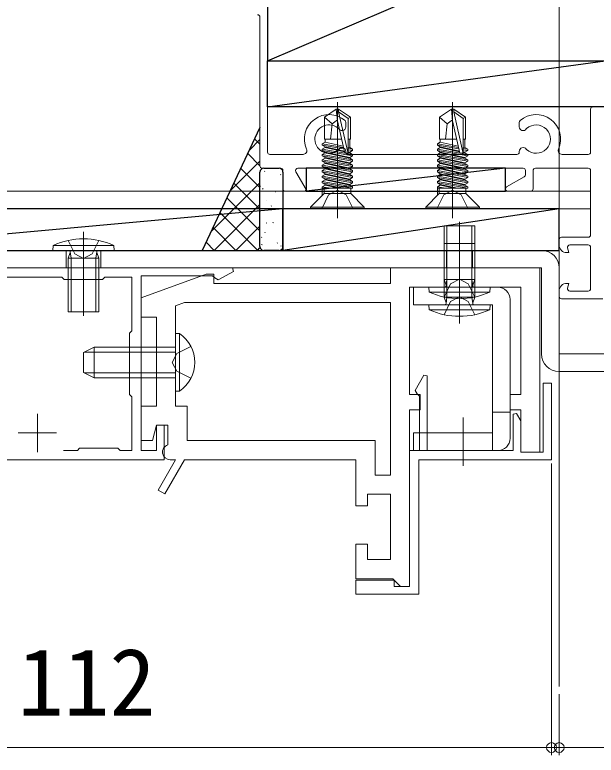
# Model space of a CAD drawing. Units: millimetres, scale not verified. Extents: x -525 to 525, y -785 to 780.
# Drawn here: x 141.3 to 217.1, y 409.8 to 506.3 of the extents above; entities that cross this region are included whole.
import ezdxf
from ezdxf.enums import TextEntityAlignment as Align

# ---------------------------------------------------------------- set-up
doc = ezdxf.new("R2010")
doc.units = ezdxf.units.MM
doc.header["$LTSCALE"] = 4
for name, color, linetype, lineweight in [('0-2_YKK_11', 4, 'Continuous', 18), ('0-3_YKK_12', 1, 'Continuous', 18), ('0-4_YKK_13', 4, 'Continuous', 18), ('0-5_YKK_D', 6, 'Continuous', 18)]:
    doc.layers.add(name, color=color, linetype=linetype, lineweight=lineweight)
doc.layers.add('0-7_YSS_K', color=3, linetype='Continuous')
doc.layers.add('0-8_YSS_KE', color=3, linetype='Continuous')
doc.styles.add('ＭＳ ゴシック', font='')
doc.styles.get('ＭＳ ゴシック').set_extended_font_data('MS Gothic')

msp = doc.modelspace()

# ---------------------------------------------------------------- linework, layer by layer
at = {"layer": '0-2_YKK_11'}
for p, q in [((174.237, 488.406), (174.237, 518.806)), ((173.237, 506.006), (173.237, 486.606)), ((217.937, 494.306), (216.637, 494.306)), ((216.337, 494.006), (216.337, 488.406)), ((184.437, 491.706), (184.437, 492.297)), ((207.037, 492.297), (207.037, 491.706)), ((183.937, 489.006), (183.868, 489.006)), ((184.437, 488.406), (184.437, 488.506)), ((207.037, 488.506), (207.037, 488.406)), ((178.854, 488.106), (174.537, 488.106)), ((206.737, 488.106), (184.737, 488.106)), ((216.037, 488.106), (212.619, 488.106)), ((173.537, 486.306), (175.937, 486.306)), ((176.237, 486.006), (176.237, 483.606)), ((178.174, 486.306), (207.537, 486.306)), ((207.837, 486.006), (207.837, 485.454)), ((208.837, 483.606), (208.837, 486.006)), ((209.137, 486.306), (216.037, 486.306)), ((216.337, 486.006), (216.337, 477.606)), ((207.687, 485.194), (205.386, 483.866)), ((205.536, 483.306), (208.537, 483.306)), ((212.237, 477.006), (212.237, 476.306)), ((216.037, 477.306), (212.537, 477.306)), ((213.628, 476.306), (216.037, 476.306)), ((216.337, 476.006), (216.337, 470.606)), ((212.237, 470.306), (212.237, 469.606)), ((216.037, 470.306), (213.628, 470.306)), ((212.537, 469.306), (217.937, 469.306))]:
    msp.add_line(p, q, dxfattribs=at)
at = {"layer": '0-2_YKK_11', "color": 211}
for p, q in [((144.237, 454.306), (144.237, 449.306)), ((141.737, 451.806), (146.737, 451.806))]:
    msp.add_line(p, q, dxfattribs=at)
at = {"layer": '0-2_YKK_11'}
for points in [[(176.537, 483.306), (179.125, 483.306), (179.256, 483.533), (177.914, 485.856)], [(213.237, 475.306), (213.505, 475.306), (213.338, 475.928)], [(213.338, 470.683), (213.505, 471.306), (213.237, 471.306)]]:
    msp.add_lwpolyline(points, dxfattribs=at)
at = {"layer": '0-2_YKK_11', "color": 211}
for points in [[(169.659, 473.306), (99.237, 473.306), (99.237, 448.306), (103.237, 448.306), (103.237, 449.706), (102.866, 449.86), (102.212, 449.206), (100.437, 449.206), (100.437, 452.806), (109.307, 452.806), (109.601, 452.446)], [(109.164, 449.206), (108.261, 449.206), (107.607, 449.86), (107.237, 449.706), (107.237, 448.306), (160.737, 448.306), (160.737, 452.806), (159.737, 452.806), (159.737, 449.506), (157.737, 449.506), (157.737, 472.306), (167.037, 472.306), (167.337, 472.006), (167.782, 471.744), (169.777, 472.851), (169.659, 473.306)], [(209.737, 449.306), (209.737, 473.306), (190.237, 473.306), (190.237, 471.306), (167.237, 471.306), (167.237, 472.506), (166.237, 472.506), (157.737, 469.406), (157.737, 466.906), (159.737, 466.906), (159.737, 455.306), (157.737, 455.306), (157.737, 450.806), (159.237, 450.806), (159.737, 452.806), (161.237, 452.806), (161.237, 450.26)], [(147.635, 449.506), (149.437, 449.506), (149.737, 449.806), (154.737, 449.806), (155.037, 449.506), (156.537, 449.506), (156.537, 456.506), (156.237, 456.806), (156.237, 464.806), (156.537, 465.106), (156.537, 472.106), (153.037, 472.106), (152.737, 471.806), (147.737, 471.806), (147.437, 472.106), (126.037, 472.106)], [(161.537, 448.306), (162.237, 448.306), (159.956, 444.356), (160.822, 443.856), (163.391, 448.306), (185.737, 448.306), (185.737, 442.306), (187.237, 442.306), (187.237, 443.806), (190.237, 443.806), (190.237, 435.306), (187.237, 435.306), (187.237, 437.306), (185.737, 437.306), (185.737, 432.806), (190.537, 432.806), (191.037, 432.306), (191.537, 431.806), (192.737, 431.806), (192.737, 454.806), (194.137, 454.806), (194.137, 456.806), (192.737, 456.806), (192.737, 470.806), (207.237, 470.806), (207.237, 456.806), (205.837, 456.806), (205.837, 454.806), (207.237, 454.806), (207.237, 449.306), (209.737, 449.306)]]:
    msp.add_lwpolyline(points, dxfattribs=at)
for points in [[(163.388, 468.806), (190.237, 468.806), (190.237, 446.306), (188.237, 446.306), (188.237, 450.806), (163.737, 450.806), (163.737, 455.306), (162.237, 455.306), (162.237, 468.386)], [(192.737, 449.506), (192.737, 431.806), (190.737, 431.806), (190.737, 432.606), (185.737, 432.606), (185.737, 430.806), (193.937, 430.806), (193.937, 448.306), (211.237, 448.306), (211.237, 458.306), (210.137, 458.306), (210.137, 449.306), (207.237, 449.306), (207.237, 453.393), (206.681, 454.355), (206.237, 454.236), (206.237, 449.506), (195.037, 449.506), (195.037, 459.238), (194.587, 459.354), (193.474, 457.351), (193.737, 456.906), (194.037, 456.606), (194.037, 449.506)]]:
    msp.add_lwpolyline(points, close=True, dxfattribs=at)
at = {"layer": '0-2_YKK_11'}
for centre, radius, start, end in [((172.937, 506.006), 0.3, 0, 89.99998), ((216.637, 494.006), 0.3, 89.99998, 180.00002), ((182.237, 490.106), 3.2, 49.0673, 203.91654), ((209.237, 490.106), 3.2, 336.08346, 130.93272), ((184.137, 492.297), 0.3, 0, 49.0673), ((207.337, 492.297), 0.3, 130.93272, 180.00002), ((182.237, 490.106), 1.85, 42.91018, 319.37069), ((183.958, 491.706), 0.5, 222.9102, 266.96315), ((183.947, 491.506), 0.3, 266.96315, 273.03685), ((183.937, 491.706), 0.5, 273.03685, 0), ((207.537, 491.706), 0.5, 180.00002, 325.90579), ((208.199, 491.257), 0.3, 132.01761, 145.90577), ((209.237, 490.106), 1.85, 227.98237, 132.01761), ((174.537, 488.406), 0.3, 180.00002, 270), ((178.854, 488.606), 0.5, 270, 23.91652), ((183.868, 488.706), 0.3, 89.99998, 139.37067), ((183.937, 488.506), 0.5, 0, 89.99998), ((184.737, 488.406), 0.3, 180.00002, 270), ((206.737, 488.406), 0.3, 270, 0), ((207.537, 488.506), 0.5, 34.09425, 180.00002), ((208.199, 488.954), 0.3, 214.09422, 227.98237), ((212.619, 488.606), 0.5, 156.08344, 270), ((216.037, 488.406), 0.3, 270, 0), ((173.537, 486.606), 0.3, 180.00002, 270), ((175.937, 486.006), 0.3, 0, 89.99998), ((178.174, 486.006), 0.3, 89.99998, 209.99998), ((207.537, 486.006), 0.3, 0, 89.99998), ((207.537, 485.454), 0.3, 300.00001, 0), ((209.137, 486.006), 0.3, 89.99998, 180.00002), ((216.037, 486.006), 0.3, 0, 89.99998), ((176.537, 483.606), 0.3, 180.00002, 270), ((205.536, 483.606), 0.3, 119.99999, 270), ((208.537, 483.606), 0.3, 270, 0), ((212.537, 477.006), 0.3, 89.99998, 180.00002), ((216.037, 477.606), 0.3, 270, 0), ((213.237, 476.306), 1, 180.00002, 270), ((213.628, 476.006), 0.3, 89.99998, 195), ((216.037, 476.006), 0.3, 0, 89.99998), ((213.237, 470.306), 1, 89.99998, 180.00002), ((213.628, 470.606), 0.3, 164.99998, 270), ((216.037, 470.606), 0.3, 270, 0), ((212.537, 469.606), 0.3, 180.00002, 270)]:
    msp.add_arc(centre, radius, start, end, dxfattribs=at)
at = {"layer": '0-2_YKK_11', "color": 211}
msp.add_arc((161.537, 449.306), 1, 107.4576, 270, dxfattribs=at)
at = {"layer": '0-3_YKK_12'}
msp.add_line((212.237, 573.644), (212.237, 418.775), dxfattribs=at)
at = {"layer": '0-3_YKK_12', "color": 2}
for p, q in [((199.237, 468.38), (199.237, 479.319)), ((199.237, 466.08), (199.237, 477.019)), ((150.237, 476.606), (150.237, 472.306)), ((199.237, 476.606), (199.237, 472.306)), ((199.237, 472.806), (199.237, 466.506)), ((199.737, 447.506), (199.737, 453.806))]:
    msp.add_line(p, q, dxfattribs=at)
at = {"layer": '0-4_YKK_13'}
for p, q in [((183.337, 479.803), (183.337, 494.932)), ((198.337, 479.803), (198.337, 494.932)), ((183.487, 493.644), (183.487, 494.006)), ((198.487, 493.644), (198.487, 494.006)), ((182.637, 492.106), (181.637, 492.96)), ((197.637, 492.106), (196.637, 492.96)), ((184.173, 488.821), (181.358, 489.319)), ((184.087, 489.198), (181.737, 489.712)), ((199.173, 488.821), (196.358, 489.319)), ((199.087, 489.198), (196.737, 489.712)), ((185.316, 487.919), (181.358, 488.619)), ((181.737, 489.1), (181.737, 489.012)), ((184.713, 488.449), (184.937, 488.4)), ((184.737, 489.056), (184.937, 489.012)), ((184.737, 488.721), (185.316, 488.619)), ((185.316, 488.619), (185.316, 488.793)), ((200.316, 487.919), (196.358, 488.619)), ((196.737, 489.1), (196.737, 489.012)), ((199.713, 488.449), (199.937, 488.4)), ((199.737, 489.056), (199.937, 489.012)), ((199.737, 488.721), (200.316, 488.619)), ((200.316, 488.619), (200.316, 488.793)), ((185.316, 487.219), (181.358, 487.919)), ((184.937, 487.7), (184.937, 487.612)), ((185.316, 488.093), (185.316, 487.919)), ((200.316, 487.219), (196.358, 487.919)), ((199.937, 487.7), (199.937, 487.612)), ((200.316, 488.093), (200.316, 487.919)), ((185.316, 486.519), (181.358, 487.219)), ((185.316, 485.819), (181.358, 486.519)), ((184.937, 487), (184.937, 486.912)), ((200.316, 486.519), (196.358, 487.219)), ((200.316, 485.819), (196.358, 486.519)), ((199.937, 487), (199.937, 486.912)), ((185.316, 485.119), (181.358, 485.819)), ((184.937, 486.3), (184.937, 486.212)), ((184.937, 485.6), (184.937, 485.512)), ((200.316, 485.119), (196.358, 485.819)), ((199.937, 486.3), (199.937, 486.212)), ((199.937, 485.6), (199.937, 485.512)), ((185.316, 484.419), (181.358, 485.119)), ((184.937, 484.9), (184.937, 484.812)), ((200.316, 484.419), (196.358, 485.119)), ((199.937, 484.9), (199.937, 484.812)), ((185.316, 483.719), (181.358, 484.419)), ((182.417, 483.706), (181.358, 483.893)), ((181.358, 482.805), (181.358, 483.662)), ((183.994, 483.706), (181.737, 484.2)), ((183.593, 483.706), (181.737, 484.112)), ((184.937, 484.2), (184.937, 484.112)), ((200.316, 483.719), (196.358, 484.419)), ((197.417, 483.706), (196.358, 483.893)), ((196.358, 482.805), (196.358, 483.662)), ((198.994, 483.706), (196.737, 484.2)), ((198.593, 483.706), (196.737, 484.112)), ((199.937, 484.2), (199.937, 484.112)), ((181.607, 483.006), (185.067, 483.006)), ((196.607, 483.006), (200.067, 483.006)), ((197.616, 471.806), (197.616, 478.806)), ((199.487, 478.806), (198.987, 478.806)), ((199.237, 478.556), (199.237, 479.056)), ((200.858, 471.806), (200.858, 478.806)), ((201.237, 478.806), (201.237, 471.806)), ((150.237, 478.031), (150.237, 467.092)), ((148.237, 476.893), (149.092, 475.163)), ((152.237, 476.893), (151.382, 475.163)), ((199.237, 476.256), (199.237, 476.756)), ((146.237, 475.606), (146.293, 476.249)), ((154.18, 476.249), (146.293, 476.249)), ((154.237, 475.606), (154.18, 476.249)), ((197.616, 469.506), (197.616, 476.506)), ((199.487, 476.506), (198.987, 476.506)), ((200.858, 469.506), (200.858, 476.506)), ((201.237, 476.506), (201.237, 469.506)), ((146.237, 475.606), (154.237, 475.606)), ((147.987, 475.606), (147.987, 473.306)), ((148.237, 474.606), (148.495, 475.339)), ((148.616, 474.606), (148.505, 475.432)), ((149.092, 475.163), (150.237, 474.554)), ((151.382, 475.163), (150.237, 474.554)), ((151.858, 474.606), (151.968, 475.432)), ((152.237, 474.606), (151.978, 475.339)), ((152.487, 475.606), (152.487, 473.306)), ((197.237, 475.606), (197.237, 473.306)), ((197.537, 475.606), (197.537, 473.306)), ((200.937, 475.606), (200.937, 473.306)), ((201.237, 475.606), (201.237, 473.306)), ((148.237, 467.606), (148.237, 474.606)), ((152.237, 474.606), (148.237, 474.606)), ((148.616, 474.606), (148.616, 467.606)), ((151.858, 474.606), (151.858, 467.606)), ((197.237, 471.806), (197.495, 471.072)), ((197.237, 471.806), (201.237, 471.806)), ((197.237, 469.519), (198.092, 471.249)), ((197.616, 471.806), (197.505, 470.979)), ((198.092, 471.249), (199.237, 471.857)), ((200.382, 471.249), (199.237, 471.857)), ((201.237, 469.519), (200.382, 471.249)), ((200.858, 471.806), (200.968, 470.979)), ((201.237, 471.806), (200.978, 471.072)), ((204.237, 470.806), (193.237, 470.806)), ((193.237, 468.506), (193.237, 470.806)), ((203.237, 470.806), (195.237, 470.806)), ((195.237, 470.806), (195.293, 470.163)), ((195.293, 470.163), (203.18, 470.163)), ((203.237, 470.806), (203.18, 470.163)), ((197.237, 469.506), (197.495, 468.772)), ((197.237, 469.506), (201.237, 469.506)), ((197.616, 469.506), (197.505, 468.679)), ((198.092, 468.949), (199.237, 469.557)), ((200.382, 468.949), (199.237, 469.557)), ((200.858, 469.506), (200.968, 468.679)), ((201.237, 469.506), (200.978, 468.772)), ((205.837, 451.106), (205.837, 469.206)), ((193.237, 468.506), (203.537, 468.506)), ((203.237, 468.506), (195.237, 468.506)), ((195.237, 468.506), (195.293, 467.863)), ((197.237, 467.219), (198.092, 468.949)), ((201.237, 467.219), (200.382, 468.949)), ((203.237, 468.506), (203.18, 467.863)), ((203.537, 468.506), (203.537, 451.806)), ((195.293, 467.863), (203.18, 467.863)), ((162.237, 464.756), (162.745, 464.756)), ((162.745, 464.756), (162.745, 459.006)), ((151.637, 463.006), (150.237, 462.306)), ((150.237, 459.706), (150.237, 462.306)), ((150.328, 462.352), (162.237, 462.352)), ((151.637, 463.006), (162.237, 463.006)), ((151.637, 463.006), (151.637, 459.006)), ((162.237, 457.256), (162.237, 463.006)), ((162.745, 457.256), (162.745, 463.006)), ((151.637, 459.006), (150.237, 459.706)), ((150.328, 459.66), (162.237, 459.66)), ((162.237, 457.256), (162.745, 457.256)), ((205.837, 454.506), (203.537, 454.506)), ((193.237, 449.506), (193.237, 451.806)), ((193.237, 451.806), (203.537, 451.806)), ((203.537, 449.506), (203.537, 451.806)), ((204.237, 449.506), (193.237, 449.506))]:
    msp.add_line(p, q, dxfattribs=at)
at = {"layer": '0-4_YKK_13', "color": 80}
for p, q in [((116.937, 475.606), (209.937, 475.606)), ((212.237, 473.306), (212.237, 462.105)), ((212.237, 462.105), (248.937, 462.105)), ((212.237, 459.805), (248.937, 459.805))]:
    msp.add_line(p, q, dxfattribs=at)
at = {"layer": '0-4_YKK_13'}
for points in [[(183.881, 490.106), (181.637, 490.106), (181.637, 492.96), (183.187, 494.006)], [(184.68, 488.396), (183.487, 493.644), (184.737, 492.801)], [(198.881, 490.106), (196.637, 490.106), (196.637, 492.96), (198.187, 494.006)], [(199.68, 488.396), (198.487, 493.644), (199.737, 492.801)], [(182.437, 490.106), (182.637, 492.106), (183.337, 492.607)], [(185.037, 492.96), (185.037, 490.106), (184.737, 490.106)], [(197.437, 490.106), (197.637, 492.106), (198.337, 492.607)], [(200.037, 492.96), (200.037, 490.106), (199.737, 490.106)], [(184.132, 489.002), (181.358, 489.493), (181.737, 489.712), (181.737, 490.106)], [(184.234, 488.553), (181.737, 489.1), (181.358, 489.319), (181.358, 489.493)], [(184.937, 490.106), (184.937, 489.012), (185.316, 488.793), (184.737, 488.895)], [(199.132, 489.002), (196.358, 489.493), (196.737, 489.712), (196.737, 490.106)], [(199.234, 488.553), (196.737, 489.1), (196.358, 489.319), (196.358, 489.493)], [(199.937, 490.106), (199.937, 489.012), (200.316, 488.793), (199.737, 488.895)], [(181.358, 483.706), (185.316, 483.706), (185.316, 483.893), (181.358, 484.593), (181.737, 484.812), (181.737, 484.9), (181.358, 485.119), (181.358, 485.293), (181.737, 485.512), (181.737, 485.6), (181.358, 485.819), (181.358, 485.993), (181.737, 486.212), (181.737, 486.3), (181.358, 486.519), (181.358, 486.693), (181.737, 486.912), (181.737, 487), (181.358, 487.219), (181.358, 487.393), (181.737, 487.612), (181.737, 487.7), (181.358, 487.919), (181.358, 488.093), (181.737, 488.312), (181.737, 488.4), (181.358, 488.619), (181.358, 488.793), (181.737, 489.012), (184.258, 488.46)], [(184.658, 488.373), (184.937, 488.312), (185.316, 488.093), (181.358, 488.793)], [(185.316, 487.919), (184.937, 487.7), (181.737, 488.4)], [(185.316, 487.393), (184.937, 487.612), (181.737, 488.312)], [(185.316, 488.619), (184.937, 488.4), (184.937, 488.312)], [(196.358, 483.706), (200.316, 483.706), (200.316, 483.893), (196.358, 484.593), (196.737, 484.812), (196.737, 484.9), (196.358, 485.119), (196.358, 485.293), (196.737, 485.512), (196.737, 485.6), (196.358, 485.819), (196.358, 485.993), (196.737, 486.212), (196.737, 486.3), (196.358, 486.519), (196.358, 486.693), (196.737, 486.912), (196.737, 487), (196.358, 487.219), (196.358, 487.393), (196.737, 487.612), (196.737, 487.7), (196.358, 487.919), (196.358, 488.093), (196.737, 488.312), (196.737, 488.4), (196.358, 488.619), (196.358, 488.793), (196.737, 489.012), (199.258, 488.46)], [(199.658, 488.373), (199.937, 488.312), (200.316, 488.093), (196.358, 488.793)], [(200.316, 487.919), (199.937, 487.7), (196.737, 488.4)], [(200.316, 487.393), (199.937, 487.612), (196.737, 488.312)], [(200.316, 488.619), (199.937, 488.4), (199.937, 488.312)], [(181.358, 488.093), (185.316, 487.393), (185.316, 487.219)], [(181.358, 487.393), (185.316, 486.693), (185.316, 486.519)], [(185.316, 487.219), (184.937, 487), (181.737, 487.7)], [(185.316, 486.693), (184.937, 486.912), (181.737, 487.612)], [(196.358, 488.093), (200.316, 487.393), (200.316, 487.219)], [(196.358, 487.393), (200.316, 486.693), (200.316, 486.519)], [(200.316, 487.219), (199.937, 487), (196.737, 487.7)], [(200.316, 486.693), (199.937, 486.912), (196.737, 487.612)], [(181.358, 486.693), (185.316, 485.993), (185.316, 485.819)], [(185.316, 486.519), (184.937, 486.3), (181.737, 487)], [(185.316, 485.993), (184.937, 486.212), (181.737, 486.912)], [(196.358, 486.693), (200.316, 485.993), (200.316, 485.819)], [(200.316, 486.519), (199.937, 486.3), (196.737, 487)], [(200.316, 485.993), (199.937, 486.212), (196.737, 486.912)], [(181.358, 485.993), (185.316, 485.293), (185.316, 485.119)], [(185.316, 485.819), (184.937, 485.6), (181.737, 486.3)], [(185.316, 485.293), (184.937, 485.512), (181.737, 486.212)], [(185.316, 485.119), (184.937, 484.9), (181.737, 485.6)], [(185.316, 484.593), (184.937, 484.812), (181.737, 485.512)], [(196.358, 485.993), (200.316, 485.293), (200.316, 485.119)], [(200.316, 485.819), (199.937, 485.6), (196.737, 486.3)], [(200.316, 485.293), (199.937, 485.512), (196.737, 486.212)], [(200.316, 485.119), (199.937, 484.9), (196.737, 485.6)], [(200.316, 484.593), (199.937, 484.812), (196.737, 485.512)], [(181.358, 485.293), (185.316, 484.593), (185.316, 484.419)], [(181.429, 483.706), (181.358, 483.719), (181.358, 483.893), (181.737, 484.112), (181.737, 484.2), (181.358, 484.419), (181.358, 484.593)], [(185.316, 484.419), (184.937, 484.2), (181.737, 484.9)], [(185.316, 483.893), (184.937, 484.112), (181.737, 484.812)], [(196.358, 485.293), (200.316, 484.593), (200.316, 484.419)], [(196.429, 483.706), (196.358, 483.719), (196.358, 483.893), (196.737, 484.112), (196.737, 484.2), (196.358, 484.419), (196.358, 484.593)], [(200.316, 484.419), (199.937, 484.2), (196.737, 484.9)], [(200.316, 483.893), (199.937, 484.112), (196.737, 484.812)], [(185.067, 483.706), (185.067, 483.006), (186.837, 481.236), (186.837, 481.006), (179.837, 481.006), (179.837, 481.236), (186.837, 481.236)], [(181.607, 483.706), (181.607, 483.006), (179.837, 481.236)], [(200.067, 483.706), (200.067, 483.006), (201.837, 481.236), (201.837, 481.006), (194.837, 481.006), (194.837, 481.236), (201.837, 481.236)], [(196.607, 483.706), (196.607, 483.006), (194.837, 481.236)], [(181.287, 481.006), (182.192, 482.821), (183.337, 483.43), (184.482, 482.821), (185.387, 481.006)], [(196.287, 481.006), (197.192, 482.821), (198.337, 483.43), (199.482, 482.821), (200.387, 481.006)], [(201.237, 478.806), (197.237, 478.806), (197.237, 471.806)], [(201.237, 476.506), (197.237, 476.506), (197.237, 469.506)], [(148.237, 467.606), (152.237, 467.606), (152.237, 474.606)], [(162.237, 464.756), (162.237, 459.006), (151.637, 459.006)], [(164.246, 463.056), (162.39, 462.151), (161.781, 461.006)], [(164.246, 458.956), (162.39, 459.861), (161.781, 461.006)]]:
    msp.add_lwpolyline(points, dxfattribs=at)
for points in [[(185.037, 492.96), (184.737, 492.801), (184.737, 488.334), (184.295, 488.284), (183.337, 492.499), (183.187, 494.006), (183.487, 494.006)], [(200.037, 492.96), (199.737, 492.801), (199.737, 488.334), (199.295, 488.284), (198.337, 492.499), (198.187, 494.006), (198.487, 494.006)], [(116.337, 483.306), (216.337, 483.306), (216.337, 481.006), (116.337, 481.006)]]:
    msp.add_lwpolyline(points, close=True, dxfattribs=at)
at = {"layer": '0-4_YKK_13', "color": 80}
msp.add_lwpolyline([(116.937, 473.306), (209.937, 473.306), (209.937, 462.105)], dxfattribs=at)
at = {"layer": '0-4_YKK_13'}
for centre, radius, start, end in [((150.237, 467.606), 9.5, 65.47227, 114.52773), ((148.307, 475.406), 0.2, 340.57815, 90), ((152.167, 475.406), 0.2, 90, 199.42185), ((197.307, 471.006), 0.2, 270, 19.42185), ((201.167, 471.006), 0.2, 160.57815, 270), ((199.237, 478.806), 9.5, 245.47227, 294.52773), ((204.237, 469.206), 1.6, 0, 90), ((197.307, 468.706), 0.2, 270, 19.42185), ((201.167, 468.706), 0.2, 160.57815, 270), ((199.237, 476.506), 9.5, 245.47227, 294.52773), ((160.21, 461.006), 4.527, 304.06671, 55.93329), ((204.237, 451.106), 1.6, 270, 0)]:
    msp.add_arc(centre, radius, start, end, dxfattribs=at)
at = {"layer": '0-4_YKK_13', "color": 80}
for centre, start, end in [((209.937, 473.306), 0, 90), ((212.237, 462.105), 180, 270)]:
    msp.add_arc(centre, 2.3, start, end, dxfattribs=at)
at = {"layer": '0-5_YKK_D'}
for p, q in [((211.237, 447.806), (211.237, 409.806)), ((211.237, 447.806), (211.237, 409.806)), ((212.237, 417.775), (212.237, 409.806)), ((211.237, 410.806), (99.237, 410.806)), ((211.237, 410.806), (208.687, 410.806)), ((211.237, 410.806), (212.237, 410.806)), ((212.237, 410.806), (223.95, 410.806))]:
    msp.add_line(p, q, dxfattribs=at)
for centre in [(211.237, 410.806), (211.237, 410.806), (212.237, 410.806)]:
    msp.add_circle(centre, 0.637, dxfattribs=at)
at = {"layer": '0-7_YSS_K'}
for p, q in [((174.237, 500.306), (279.237, 545.306)), ((174.237, 494.306), (218.237, 500.306)), ((171.861, 488.677), (173.237, 490.053)), ((173.237, 489.453), (172.549, 490.141)), ((173.238, 486.624), (171.645, 488.217)), ((169.356, 483.344), (173.237, 487.225)), ((173.238, 483.795), (170.741, 486.292)), ((173.24, 476.105), (173.24, 485.805)), ((173.74, 486.305), (175.74, 486.305)), ((173.847, 485.882), (173.891, 485.906)), ((174.235, 486.278), (174.241, 486.286)), ((175.923, 485.45), (175.967, 485.474)), ((176.24, 485.805), (176.24, 476.105)), ((205.236, 486.306), (179.24, 483.306)), ((166.852, 478.011), (173.238, 484.397)), ((173.239, 480.966), (169.837, 484.367)), ((173.255, 483.992), (173.299, 484.016)), ((173.59, 483.561), (173.637, 483.65)), ((175.28, 483.258), (175.324, 483.282)), ((167.275, 475.606), (173.239, 481.569)), ((173.239, 478.137), (168.933, 482.443)), ((174.079, 482.091), (174.086, 482.098)), ((176.237, 481.006), (116.937, 475.606)), ((174.689, 481.368), (174.733, 481.392)), ((212.237, 481.006), (176.237, 475.606)), ((172.942, 475.606), (168.029, 480.518)), ((176.132, 480.369), (176.139, 480.376)), ((170.103, 475.606), (173.239, 478.742)), ((174.046, 479.177), (174.09, 479.201)), ((174.973, 479.185), (175.02, 479.274)), ((176.122, 478.744), (176.166, 478.768)), ((170.113, 475.606), (167.125, 478.594)), ((173.923, 477.903), (173.93, 477.911)), ((173.455, 477.287), (173.498, 477.311)), ((167.285, 475.606), (166.221, 476.669)), ((172.932, 475.606), (173.24, 475.914)), ((173.466, 476.334), (173.513, 476.422)), ((175.479, 476.553), (175.523, 476.577)), ((175.976, 476.181), (175.983, 476.189)), ((175.74, 475.605), (173.74, 475.605))]:
    msp.add_line(p, q, dxfattribs=at)
for points in [[(218.237, 494.306), (174.237, 494.306), (174.237, 500.306), (218.237, 500.306)], [(179.24, 483.306), (205.236, 483.306), (205.236, 486.306), (179.24, 486.306)], [(116.937, 475.606), (176.237, 475.606), (176.237, 481.006), (116.935, 481.006)], [(176.237, 475.606), (212.237, 475.598), (212.237, 481.006), (176.237, 481.006)]]:
    msp.add_lwpolyline(points, close=True, dxfattribs=at)
msp.add_lwpolyline([(173.237, 491.606), (165.722, 475.606), (173.24, 475.606)], dxfattribs=at)
for centre, start, end in [((173.74, 485.805), 90, 180), ((175.74, 485.805), 0, 90), ((173.74, 476.105), 180, 270), ((175.74, 476.105), 270, 0)]:
    msp.add_arc(centre, 0.5, start, end, dxfattribs=at)
at = {"layer": '0-8_YSS_KE'}
msp.add_lwpolyline([(174.237, 545.306), (174.237, 500.306), (279.237, 500.306)], dxfattribs=at)

# ---------------------------------------------------------------- texts
at = {"layer": '0-5_YKK_D', "style": 'ＭＳ ゴシック'}
msp.add_text('112', height=8.798, dxfattribs=at).set_placement((141.668, 412.306), align=Align.BOTTOM_LEFT)

doc.saveas('drawing.dxf')
